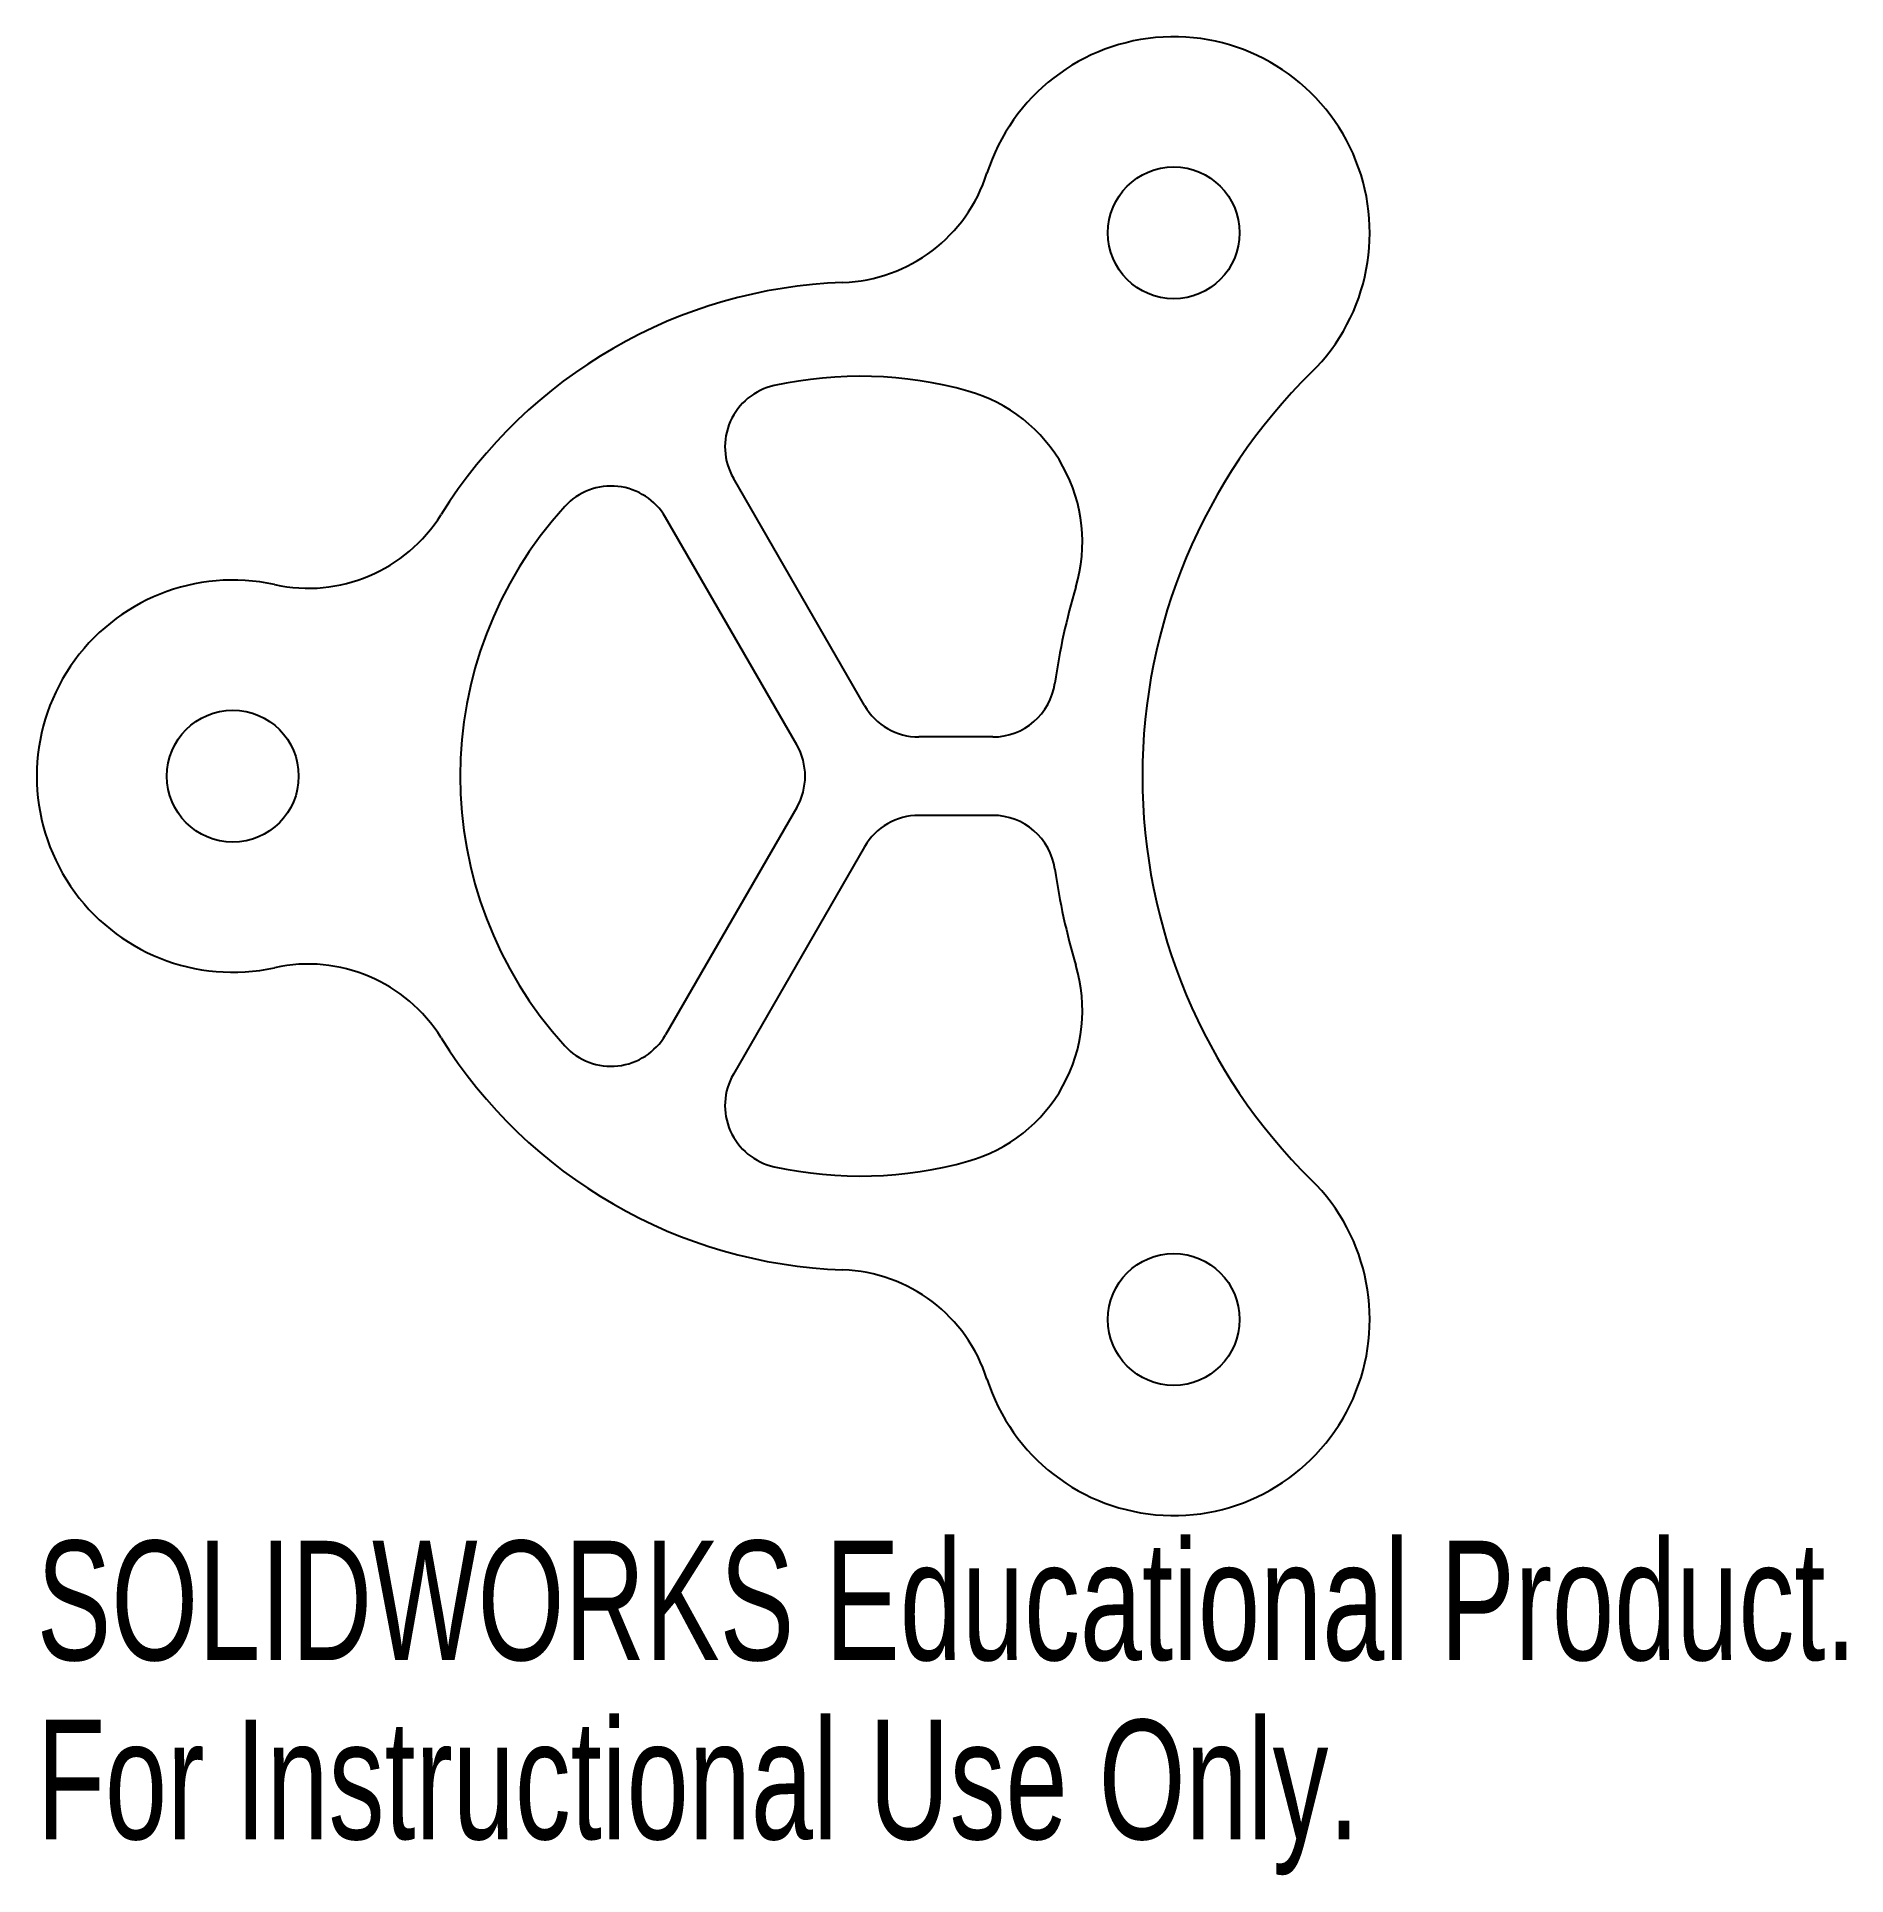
# Model space of a CAD drawing. Header units: inches. Extents: x -1.31 to 1.57, y -1.75 to 1.18.
import ezdxf

# ---------------------------------------------------------------- set-up
doc = ezdxf.new("R2010")
doc.units = ezdxf.units.IN
doc.header["$MEASUREMENT"] = 0
doc.styles.add('SLDTEXTSTYLE0', font='TXT', dxfattribs={"width": 0.7})

msp = doc.modelspace()

# ---------------------------------------------------------------- linework, layer by layer
at = {"color": 7, "linetype": 'Continuous', "lineweight": 25}
for p, q in [((0.0072, 0.1125), (-0.202, 0.4749)), ((-0.101, 0.05), (-0.3102, 0.4124)), ((0.2115, 0.0625), (0.0938, 0.0625)), ((-0.101, -0.05), (-0.3102, -0.4124)), ((0.2115, -0.0625), (0.0938, -0.0625)), ((0.0072, -0.1125), (-0.202, -0.4749))]:
    msp.add_line(p, q, dxfattribs=at)
for centre in [(0.5, 0.866), (-1, 0), (0.5, -0.866)]:
    msp.add_circle(centre, 0.105, dxfattribs=at)
for centre, radius, start, end in [((0.5, 0.866), 0.3125, 314.5737, 162.3284), ((-0.036, 1.0368), 0.25, 271.9863, 342.3284), ((0, 0), 0.7874, 91.9863, 148.0137), ((-0.1154, 0.5249), 0.1, 102.3993, 210), ((0, 0), 0.6374, 74.3464, 102.3993), ((1.3532, 0), 0.9032, 134.5737, 225.4263), ((0.1045, 0.373), 0.25, 343.3672, 74.3464), ((-0.3969, 0.3624), 0.1, 30, 137.6007), ((-0.8799, 0.5495), 0.25, 257.6716, 328.0137), ((0, 0), 0.6374, 137.6007, 222.3993), ((-1, 0), 0.3125, 77.6716, 282.3284), ((1.3532, 0), 1.0532, 163.3672, 171.8996), ((0.2115, 0.1625), 0.1, 270, 351.8996), ((0.0938, 0.1625), 0.1, 210, 270), ((-0.1876, 0), 0.1, 330, 30), ((0.0938, -0.1625), 0.1, 90, 150), ((0.2115, -0.1625), 0.1, 8.1004, 90), ((1.3532, 0), 1.0532, 188.1004, 196.6328), ((-0.8799, -0.5495), 0.25, 31.9863, 102.3284), ((0.1045, -0.373), 0.25, 285.6536, 16.6328), ((0, 0), 0.7874, 211.9863, 268.0137), ((-0.3969, -0.3624), 0.1, 222.3993, 330), ((-0.1154, -0.5249), 0.1, 150, 257.6007), ((0, 0), 0.6374, 257.6007, 285.6536), ((0.5, -0.866), 0.3125, 197.6716, 45.4263), ((-0.036, -1.0368), 0.25, 17.6716, 88.0137)]:
    msp.add_arc(centre, radius, start, end, dxfattribs=at)

# ---------------------------------------------------------------- texts
at = {"color": 7, "linetype": 'Continuous', "char_height": 0.1903, "attachment_point": 1, "style": 'SLDTEXTSTYLE0'}
for s, insert in [('SOLIDWORKS Educational Product.', (-1.3125, -1.2187)), ('For Instructional Use Only.', (-1.3125, -1.5041))]:
    msp.add_mtext(s, dxfattribs=dict(at, insert=insert))

doc.saveas('drawing.dxf')
